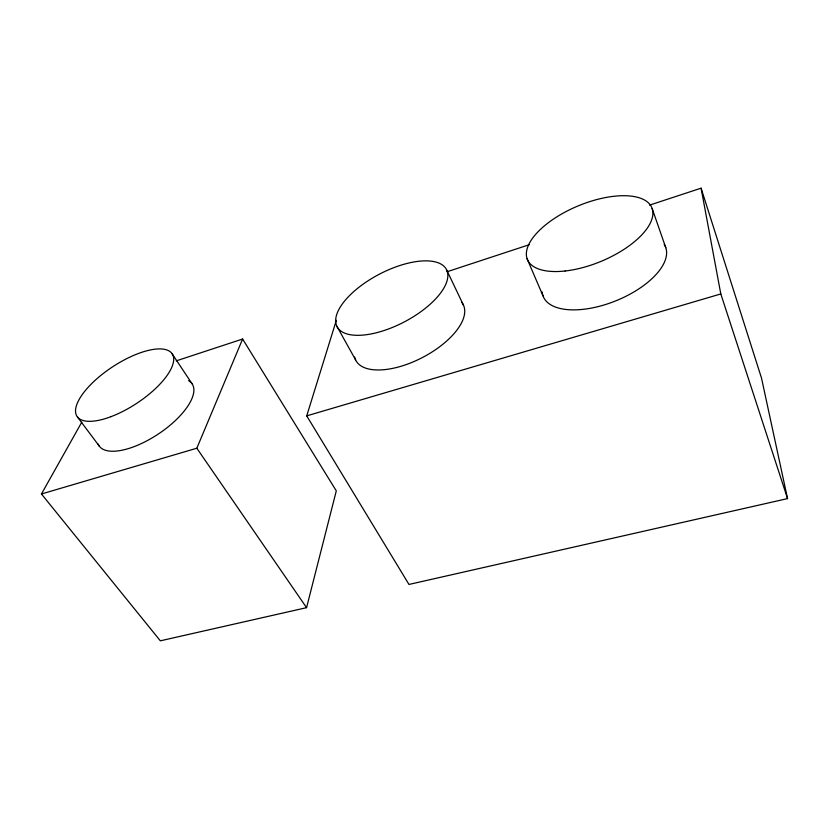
<?xml version="1.0" encoding="UTF-8"?>
<svg xmlns="http://www.w3.org/2000/svg" width="829" height="829" viewBox="0 0 829 829"><rect width="100%" height="100%" fill="white"/><g stroke="black" fill="none" stroke-linecap="round" stroke-linejoin="round"><path stroke-width="1.24" d="M81.781 422.148L41.45 493.98L160.339 640.827L306.564 607.667L336.294 490.882L242.617 339.03L176.276 360.853M649.573 205.126L701.085 188.173L761.509 378.107L787.55 498.602L408.977 584.445L306.72 415.868L336.336 320.295M41.45 493.98L196.825 448.23L242.617 339.03M447.214 271.705L529.389 244.669M306.72 415.868L720.805 293.943L701.085 188.173M77.408 416.904L99.48 446.375M196.825 448.23L306.564 607.667M172.017 353.61L192.007 383.692M336.812 326.16L355.631 359.941M446.738 270.119L463.504 305.238M527.089 258.741L542.995 295.818M652.154 208.556L665.791 247.695M720.805 293.943L787.55 498.602M188.556 380.666A55.895 22.974 -33.6 0 1 161.137 432.106A55.895 22.974 -33.6 0 1 98.143 444.043M461.473 302.046A60.486 28.155 -27.5 0 1 421.982 357.765A60.486 28.155 -27.5 0 1 354.667 357.071M664.195 244.389A65.968 31.305 -22.1 0 1 614.382 301.414A65.968 31.305 -22.1 0 1 542.187 292.005M111.117 416.614A56.932 21.875 -33.3 0 0 172.245 353.931A56.932 21.875 -33.3 0 0 90.485 384.832A56.932 21.875 -33.3 0 0 111.117 416.614M373.299 333.486A61.709 26.922 -27.6 0 0 446.841 270.337A61.709 26.922 -27.6 0 0 355.113 290.409A61.709 26.922 -27.6 0 0 373.299 333.486M565.088 271A67.398 30.01 -22.6 0 0 652.392 209.343A67.398 30.01 -22.6 0 0 551.358 220.514A67.398 30.01 -22.6 0 0 565.088 271"/></g></svg>
